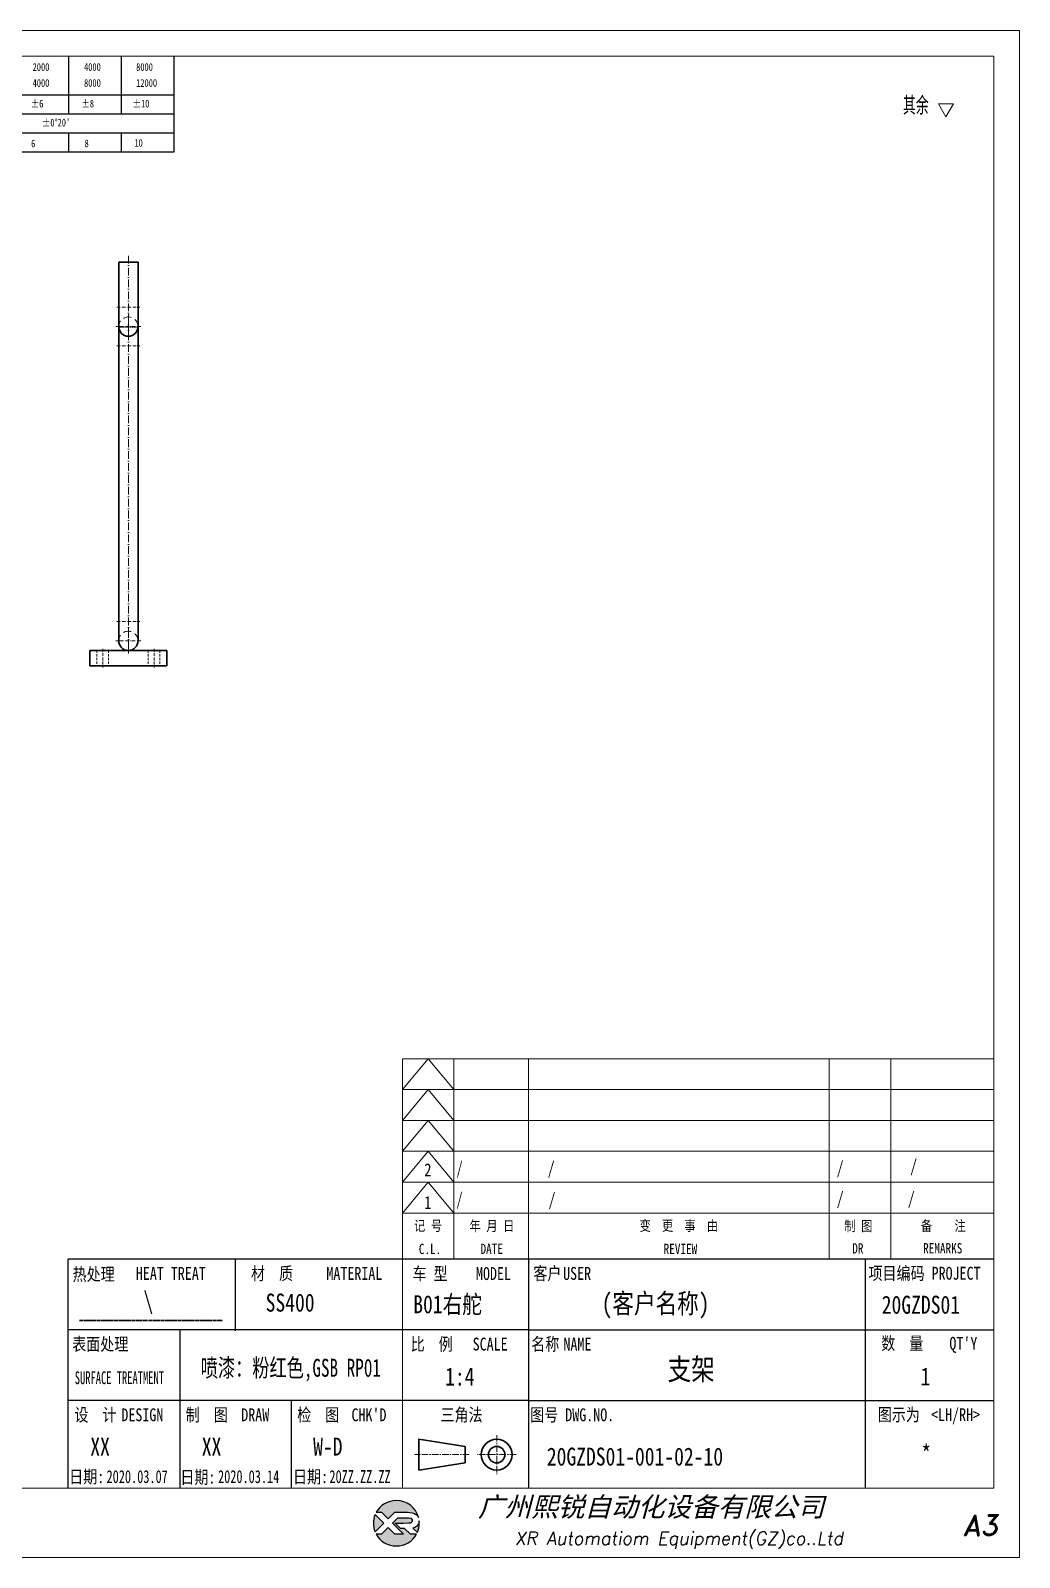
# Model space of a CAD drawing. Header units: millimetres. Extents: x 1333 to 78972, y -42879 to -5704.
# Drawn here: x 75057 to 75827, y -20114 to -18926 of the extents above; entities that cross this region are included whole.
import ezdxf
from ezdxf.enums import TextEntityAlignment as Align

# ---------------------------------------------------------------- set-up
doc = ezdxf.new("R2010")
doc.units = ezdxf.units.MM
doc.header["$LTSCALE"] = 0.5
for name, pattern in [('AM_ISO02W050x2', [3.75, 3, -0.75]), ('AM_ISO08W050x2', [9, 6, -0.75, 1.5, -0.75]), ('CENTER', [2, 1.25, -0.25, 0.25, -0.25]), ('DASHDOT', [18.5, 12, -3, 0.5, -3]), ('DASHED', [19.05, 12.7, -6.35]), ('DOT2', [0.125, 0, -0.125])]:
    doc.linetypes.add(name, pattern=pattern)
for name, color, linetype in [('DIM', 3, 'Continuous'), ('layer 1', 7, 'Continuous'), ('图号', 7, 'Continuous'), ('图名', 7, 'Continuous'), ('图框文字', 7, 'Continuous'), ('数量', 7, 'Continuous'), ('材质', 7, 'Continuous'), ('表面处理', 7, 'Continuous'), ('车型', 7, 'Continuous')]:
    doc.layers.add(name, color=color, linetype=linetype)
for name, color, linetype, lineweight in [('中心线', 2, 'AM_ISO08W050x2', 18), ('图框', 7, 'Continuous', 18), ('标注线', 3, 'Continuous', 18), ('热处理', 7, 'Continuous', 20), ('粗实线', 7, 'Continuous', 35), ('粗点划线', 6, 'AM_ISO08W050x2', 35), ('虚线', 1, 'AM_ISO02W050x2', 18)]:
    doc.layers.add(name, color=color, linetype=linetype, lineweight=lineweight)
doc.layers.add('打印', color=7, linetype='Continuous', lineweight=15, plot=False)
doc.layers.add('打印-禁用', color=7, linetype='Continuous', lineweight=15, plot=False)
doc.styles.add('STYLE1', font='')
doc.styles.add('国标', font='simfang.ttf', dxfattribs={"width": 0.8})
doc.styles.add('机械长仿宋', font='gbenor.shx', dxfattribs={"height": 1, "bigfont": 'gbcbig.shx'})
doc.styles.add('标题字', font='romand.shx', dxfattribs={"oblique": 10, "bigfont": 'bigfont.shx'})
doc.styles.get('STYLE1').set_extended_font_data('SimSun')

# ---------------------------------------------------------------- blocks, each defined once
blk = doc.blocks.new('XR')
at = {"true_color": 0xfc8000}
h = blk.add_hatch(color=30, dxfattribs=at)
h.set_gradient(color1=(252, 128, 0), rotation=240, one_color=1, tint=1, name='INVCURVED')
edge = h.paths.add_edge_path()
edge.add_spline(control_points=[(-434.18, -5928.47), (-433.9, -5928.74), (-433.63, -5929.01), (-433.63, -5929.01), (-433.63, -5929.01), (-433.63, -5929.01), (-433.36, -5928.74), (-433.09, -5928.47)], knot_values=[0.5625, 0.5625, 0.5625, 0.5625, 0.625, 0.625, 0.625, 0.625, 0.6875, 0.6875, 0.6875, 0.6875], degree=3, periodic=0)
edge.add_spline(control_points=[(-433.09, -5928.47), (-432.82, -5928.2), (-432.54, -5927.93), (-432.54, -5927.93), (-432.54, -5927.93), (-432.54, -5927.93), (-432.04, -5927.93), (-431.53, -5927.93)], knot_values=[0.4375, 0.4375, 0.4375, 0.4375, 0.5, 0.5, 0.5, 0.5, 0.5625, 0.5625, 0.5625, 0.5625], degree=3, periodic=0)
edge.add_spline(control_points=[(-431.53, -5927.93), (-431.03, -5927.93), (-430.52, -5927.93), (-430.52, -5927.93), (-430.52, -5927.93), (-430, -5927.93), (-429.43, -5927.96), (-429.01, -5928.33)], knot_values=[0.25, 0.25, 0.25, 0.25, 0.3125, 0.3125, 0.3125, 0.3125, 0.4375, 0.4375, 0.4375, 0.4375], degree=3, periodic=0)
edge.add_spline(control_points=[(-429.01, -5928.33), (-428.88, -5928.44), (-428.78, -5928.59), (-428.71, -5928.75)], knot_values=[0.125, 0.125, 0.125, 0.125, 0.25, 0.25, 0.25, 0.25], degree=3, periodic=0)
edge.add_spline(control_points=[(-428.71, -5928.75), (-429.13, -5927.18), (-430.58, -5926.02), (-432.31, -5926.02)], knot_values=[0, 0, 0, 0, 0.125, 0.125, 0.125, 0.125], degree=3, periodic=0)
edge.add_spline(control_points=[(-432.31, -5926.02), (-433.72, -5926.02), (-434.94, -5926.79), (-435.58, -5927.93)], knot_values=[0.875, 0.875, 0.875, 0.875, 1, 1, 1, 1], degree=3, periodic=0)
edge.add_spline(control_points=[(-435.58, -5927.93), (-435.58, -5927.93), (-434.72, -5927.93), (-434.72, -5927.93), (-434.72, -5927.93), (-434.72, -5927.93), (-434.45, -5928.2), (-434.18, -5928.47)], knot_values=[0.6875, 0.6875, 0.6875, 0.6875, 0.8125, 0.8125, 0.8125, 0.8125, 0.875, 0.875, 0.875, 0.875], degree=3, periodic=0)
edge = h.paths.add_edge_path()
edge.add_spline(control_points=[(-434.79, -5929.26), (-435.04, -5929.02), (-435.34, -5928.72), (-435.54, -5928.53)], knot_values=[0.562504, 0.562504, 0.562504, 0.562504, 0.656252, 0.656252, 0.656252, 0.656252], degree=3, periodic=0)
edge.add_spline(control_points=[(-435.54, -5928.53), (-435.67, -5928.4), (-435.76, -5928.31), (-435.76, -5928.31), (-435.76, -5928.31), (-435.94, -5928.74), (-436.03, -5929.21), (-436.03, -5929.71)], knot_values=[0.25, 0.25, 0.25, 0.25, 0.312504, 0.312504, 0.312504, 0.312504, 0.562504, 0.562504, 0.562504, 0.562504], degree=3, periodic=0)
edge.add_spline(control_points=[(-436.03, -5929.71), (-436.03, -5930.2), (-435.94, -5930.67), (-435.76, -5931.1), (-435.76, -5931.1), (-435.4, -5930.75), (-435.05, -5930.4)], knot_values=[0.874998, 0.874998, 0.874998, 0.874998, 1.124998, 1.124998, 1.124998, 1.25, 1.25, 1.25, 1.25], degree=3, periodic=0)
edge.add_spline(control_points=[(-435.05, -5930.4), (-434.7, -5930.05), (-434.34, -5929.71), (-434.34, -5929.71), (-434.34, -5929.71), (-434.34, -5929.71), (-434.34, -5929.71), (-434.34, -5929.71)], knot_values=[0.749878, 0.749878, 0.749878, 0.749878, 0.874875, 0.874875, 0.874875, 0.874875, 0.874998, 0.874998, 0.874998, 0.874998], degree=3, periodic=0)
edge.add_spline(control_points=[(-434.34, -5929.71), (-434.34, -5929.71), (-434.34, -5929.71), (-434.34, -5929.71)], knot_values=[0.749634, 0.749634, 0.749634, 0.749634, 0.749817, 0.749817, 0.749817, 0.749817], degree=3, periodic=0)
edge.add_spline(control_points=[(-434.35, -5929.7), (-434.35, -5929.7), (-434.35, -5929.7), (-434.35, -5929.7)], knot_values=[0.738281, 0.738281, 0.738281, 0.738281, 0.742188, 0.742188, 0.742188, 0.742188], degree=3, periodic=0)
edge.add_spline(control_points=[(-434.35, -5929.7), (-434.36, -5929.69), (-434.37, -5929.68), (-434.38, -5929.67)], knot_values=[0.726563, 0.726563, 0.726563, 0.726563, 0.738281, 0.738281, 0.738281, 0.738281], degree=3, periodic=0)
edge.add_spline(control_points=[(-434.38, -5929.67), (-434.38, -5929.66), (-434.39, -5929.65), (-434.4, -5929.65)], knot_values=[0.718751, 0.718751, 0.718751, 0.718751, 0.726563, 0.726563, 0.726563, 0.726563], degree=3, periodic=0)
edge.add_spline(control_points=[(-434.4, -5929.65), (-434.42, -5929.63), (-434.45, -5929.6), (-434.47, -5929.58)], knot_values=[0.703126, 0.703126, 0.703126, 0.703126, 0.718751, 0.718751, 0.718751, 0.718751], degree=3, periodic=0)
edge.add_spline(control_points=[(-434.47, -5929.58), (-434.5, -5929.55), (-434.53, -5929.52), (-434.56, -5929.49)], knot_values=[0.687501, 0.687501, 0.687501, 0.687501, 0.703126, 0.703126, 0.703126, 0.703126], degree=3, periodic=0)
edge.add_spline(control_points=[(-434.56, -5929.49), (-434.63, -5929.42), (-434.71, -5929.35), (-434.79, -5929.26)], knot_values=[0.656252, 0.656252, 0.656252, 0.656252, 0.687501, 0.687501, 0.687501, 0.687501], degree=3, periodic=0)
at = {"true_color": 0x0348ff}
h = blk.add_hatch(color=160, dxfattribs=at)
h.set_gradient(color1=(3, 72, 255), color2=(0, 41, 153), one_color=1, tint=0.3, name='HEMISPHERICAL')
edge = h.paths.add_edge_path()
edge.add_spline(control_points=[(-432.54, -5929.67), (-432.26, -5929.95), (-431.94, -5930.23), (-431.66, -5930.51), (-431.66, -5930.51), (-431.66, -5930.51), (-431.66, -5930.51), (-431.66, -5930.51)], knot_values=[0.736842, 0.736842, 0.736842, 0.736842, 0.789474, 0.789474, 0.789474, 0.789474, 0.802633, 0.802633, 0.802633, 0.802633], degree=3, periodic=0)
edge.add_spline(control_points=[(-431.66, -5930.51), (-431.65, -5930.51), (-431.65, -5930.52), (-431.65, -5930.52)], knot_values=[0.802633, 0.802633, 0.802633, 0.802633, 0.815791, 0.815791, 0.815791, 0.815791], degree=3, periodic=0)
edge.add_spline(control_points=[(-431.65, -5930.52), (-431.64, -5930.53), (-431.64, -5930.53), (-431.64, -5930.53)], knot_values=[0.815791, 0.815791, 0.815791, 0.815791, 0.82237, 0.82237, 0.82237, 0.82237], degree=3, periodic=0)
edge.add_spline(control_points=[(-431.64, -5930.53), (-431.64, -5930.53), (-431.64, -5930.53), (-431.63, -5930.54)], knot_values=[0.82237, 0.82237, 0.82237, 0.82237, 0.828949, 0.828949, 0.828949, 0.828949], degree=3, periodic=0)
edge.add_spline(control_points=[(-431.63, -5930.54), (-431.63, -5930.54), (-431.63, -5930.54), (-431.63, -5930.54), (-431.63, -5930.54), (-431.63, -5930.54), (-431.59, -5930.54), (-431.52, -5930.54)], knot_values=[0.841901, 0.841901, 0.841901, 0.841901, 0.842105, 0.842105, 0.842105, 0.842105, 0.855264, 0.855264, 0.855264, 0.855264], degree=3, periodic=0)
edge.add_spline(control_points=[(-431.52, -5930.54), (-431.46, -5930.54), (-431.38, -5930.54), (-431.3, -5930.54)], knot_values=[0.855264, 0.855264, 0.855264, 0.855264, 0.868422, 0.868422, 0.868422, 0.868422], degree=3, periodic=0)
edge.add_spline(control_points=[(-431.3, -5930.54), (-431.26, -5930.54), (-431.22, -5930.54), (-431.18, -5930.54)], knot_values=[0.868422, 0.868422, 0.868422, 0.868422, 0.875, 0.875, 0.875, 0.875], degree=3, periodic=0)
edge.add_spline(control_points=[(-431.18, -5930.54), (-431.14, -5930.54), (-431.1, -5930.54), (-431.07, -5930.54)], knot_values=[0.875, 0.875, 0.875, 0.875, 0.881579, 0.881579, 0.881579, 0.881579], degree=3, periodic=0)
edge.add_spline(control_points=[(-431.07, -5930.54), (-431.05, -5930.54), (-431.04, -5930.54), (-431.03, -5930.54)], knot_values=[0.881579, 0.881579, 0.881579, 0.881579, 0.884869, 0.884869, 0.884869, 0.884869], degree=3, periodic=0)
edge.add_spline(control_points=[(-431.03, -5930.54), (-431.02, -5930.54), (-431, -5930.54), (-431, -5930.54)], knot_values=[0.884869, 0.884869, 0.884869, 0.884869, 0.888158, 0.888158, 0.888158, 0.888158], degree=3, periodic=0)
edge.add_spline(control_points=[(-431, -5930.54), (-430.99, -5930.54), (-430.99, -5930.54), (-430.98, -5930.54)], knot_values=[0.888158, 0.888158, 0.888158, 0.888158, 0.889803, 0.889803, 0.889803, 0.889803], degree=3, periodic=0)
edge.add_spline(control_points=[(-430.98, -5930.54), (-430.98, -5930.54), (-430.98, -5930.54), (-430.97, -5930.54)], knot_values=[0.889803, 0.889803, 0.889803, 0.889803, 0.891447, 0.891447, 0.891447, 0.891447], degree=3, periodic=0)
edge.add_spline(control_points=[(-430.97, -5930.54), (-430.97, -5930.54), (-430.97, -5930.54), (-430.97, -5930.54)], knot_values=[0.891447, 0.891447, 0.891447, 0.891447, 0.89227, 0.89227, 0.89227, 0.89227], degree=3, periodic=0)
edge.add_spline(control_points=[(-430.97, -5930.54), (-430.97, -5930.54), (-430.97, -5930.54), (-430.97, -5930.54)], knot_values=[0.89227, 0.89227, 0.89227, 0.89227, 0.893092, 0.893092, 0.893092, 0.893092], degree=3, periodic=0)
edge.add_spline(control_points=[(-430.97, -5930.54), (-430.97, -5930.54), (-430.97, -5930.54), (-430.97, -5930.54)], knot_values=[0.893092, 0.893092, 0.893092, 0.893092, 0.893503, 0.893503, 0.893503, 0.893503], degree=3, periodic=0)
edge.add_spline(control_points=[(-430.97, -5930.54), (-430.97, -5930.54), (-430.97, -5930.54), (-430.97, -5930.54)], knot_values=[0.893503, 0.893503, 0.893503, 0.893503, 0.893914, 0.893914, 0.893914, 0.893914], degree=3, periodic=0)
edge.add_spline(control_points=[(-430.97, -5930.54), (-430.97, -5930.54), (-430.97, -5930.54), (-430.97, -5930.54)], knot_values=[0.893914, 0.893914, 0.893914, 0.893914, 0.89412, 0.89412, 0.89412, 0.89412], degree=3, periodic=0)
edge.add_spline(control_points=[(-430.97, -5930.54), (-430.97, -5930.54), (-430.97, -5930.54), (-430.97, -5930.54)], knot_values=[0.89412, 0.89412, 0.89412, 0.89412, 0.894326, 0.894326, 0.894326, 0.894326], degree=3, periodic=0)
edge.add_spline(control_points=[(-430.97, -5930.54), (-430.97, -5930.54), (-430.97, -5930.54), (-430.97, -5930.54)], knot_values=[0.894428, 0.894428, 0.894428, 0.894428, 0.894531, 0.894531, 0.894531, 0.894531], degree=3, periodic=0)
edge.add_spline(control_points=[(-430.97, -5930.54), (-430.97, -5930.54), (-430.97, -5930.54), (-430.97, -5930.54)], knot_values=[0.894531, 0.894531, 0.894531, 0.894531, 0.894583, 0.894583, 0.894583, 0.894583], degree=3, periodic=0)
edge.add_spline(control_points=[(-430.97, -5930.54), (-430.97, -5930.54), (-430.97, -5930.54), (-430.97, -5930.54), (-430.97, -5930.54), (-430.97, -5930.54), (-430.73, -5930.78), (-430.49, -5931.01)], knot_values=[0.894685, 0.894685, 0.894685, 0.894685, 0.894737, 0.894737, 0.894737, 0.894737, 0.921052, 0.921052, 0.921052, 0.921052], degree=3, periodic=0)
edge.add_spline(control_points=[(-430.49, -5931.01), (-430.26, -5931.24), (-430.02, -5931.48), (-430.02, -5931.48)], knot_values=[0.921052, 0.921052, 0.921052, 0.921052, 0.947368, 0.947368, 0.947368, 0.947368], degree=3, periodic=0)
edge.add_spline(control_points=[(-430.02, -5931.48), (-430.02, -5931.48), (-430.02, -5931.48), (-430.02, -5931.48)], knot_values=[0.947522, 0.947522, 0.947522, 0.947522, 0.947573, 0.947573, 0.947573, 0.947573], degree=3, periodic=0)
edge.add_spline(control_points=[(-430.02, -5931.48), (-430.02, -5931.48), (-430.02, -5931.48), (-430.02, -5931.48)], knot_values=[0.947573, 0.947573, 0.947573, 0.947573, 0.947676, 0.947676, 0.947676, 0.947676], degree=3, periodic=0)
edge.add_spline(control_points=[(-430.02, -5931.48), (-430.02, -5931.48), (-430.02, -5931.48), (-430.02, -5931.48)], knot_values=[0.947676, 0.947676, 0.947676, 0.947676, 0.947779, 0.947779, 0.947779, 0.947779], degree=3, periodic=0)
edge.add_spline(control_points=[(-430.02, -5931.48), (-430.02, -5931.48), (-430.02, -5931.48), (-430.02, -5931.48)], knot_values=[0.947779, 0.947779, 0.947779, 0.947779, 0.947984, 0.947984, 0.947984, 0.947984], degree=3, periodic=0)
edge.add_spline(control_points=[(-430.02, -5931.48), (-430.02, -5931.48), (-430.02, -5931.48), (-430.02, -5931.48)], knot_values=[0.947984, 0.947984, 0.947984, 0.947984, 0.94819, 0.94819, 0.94819, 0.94819], degree=3, periodic=0)
edge.add_spline(control_points=[(-430.02, -5931.48), (-430.02, -5931.48), (-430.02, -5931.48), (-430.02, -5931.48)], knot_values=[0.94819, 0.94819, 0.94819, 0.94819, 0.948601, 0.948601, 0.948601, 0.948601], degree=3, periodic=0)
edge.add_spline(control_points=[(-430.02, -5931.48), (-430.02, -5931.48), (-430.02, -5931.48), (-430.02, -5931.48)], knot_values=[0.948601, 0.948601, 0.948601, 0.948601, 0.949012, 0.949012, 0.949012, 0.949012], degree=3, periodic=0)
edge.add_spline(control_points=[(-430.02, -5931.48), (-430.02, -5931.48), (-430.01, -5931.48), (-430.01, -5931.48)], knot_values=[0.949012, 0.949012, 0.949012, 0.949012, 0.949834, 0.949834, 0.949834, 0.949834], degree=3, periodic=0)
edge.add_spline(control_points=[(-430.01, -5931.48), (-430.01, -5931.48), (-430.01, -5931.48), (-430.01, -5931.48)], knot_values=[0.949834, 0.949834, 0.949834, 0.949834, 0.950657, 0.950657, 0.950657, 0.950657], degree=3, periodic=0)
edge.add_spline(control_points=[(-430.01, -5931.48), (-430.01, -5931.48), (-430, -5931.48), (-430, -5931.48)], knot_values=[0.950657, 0.950657, 0.950657, 0.950657, 0.952301, 0.952301, 0.952301, 0.952301], degree=3, periodic=0)
edge.add_spline(control_points=[(-430, -5931.48), (-429.99, -5931.48), (-429.98, -5931.48), (-429.98, -5931.48)], knot_values=[0.952301, 0.952301, 0.952301, 0.952301, 0.953946, 0.953946, 0.953946, 0.953946], degree=3, periodic=0)
edge.add_spline(control_points=[(-429.98, -5931.48), (-429.96, -5931.48), (-429.95, -5931.48), (-429.93, -5931.48)], knot_values=[0.953946, 0.953946, 0.953946, 0.953946, 0.957236, 0.957236, 0.957236, 0.957236], degree=3, periodic=0)
edge.add_spline(control_points=[(-429.93, -5931.48), (-429.91, -5931.48), (-429.89, -5931.48), (-429.87, -5931.48)], knot_values=[0.957236, 0.957236, 0.957236, 0.957236, 0.960525, 0.960525, 0.960525, 0.960525], degree=3, periodic=0)
edge.add_spline(control_points=[(-429.87, -5931.48), (-429.82, -5931.48), (-429.77, -5931.48), (-429.71, -5931.48)], knot_values=[0.960525, 0.960525, 0.960525, 0.960525, 0.967104, 0.967104, 0.967104, 0.967104], degree=3, periodic=0)
edge.add_spline(control_points=[(-429.71, -5931.48), (-429.65, -5931.48), (-429.59, -5931.48), (-429.53, -5931.48)], knot_values=[0.967104, 0.967104, 0.967104, 0.967104, 0.973683, 0.973683, 0.973683, 0.973683], degree=3, periodic=0)
edge.add_spline(control_points=[(-429.53, -5931.48), (-429.41, -5931.48), (-429.29, -5931.48), (-429.19, -5931.48)], knot_values=[0.973683, 0.973683, 0.973683, 0.973683, 0.98684, 0.98684, 0.98684, 0.98684], degree=3, periodic=0)
edge.add_spline(control_points=[(-429.19, -5931.48), (-429.1, -5931.48), (-429.04, -5931.48), (-429.04, -5931.48), (-429.67, -5932.62), (-430.9, -5933.39), (-432.31, -5933.39)], knot_values=[0.98684, 0.98684, 0.98684, 0.98684, 1, 1, 1, 1.052632, 1.052632, 1.052632, 1.052632], degree=3, periodic=0)
edge.add_spline(control_points=[(-432.31, -5933.39), (-433.72, -5933.39), (-434.94, -5932.62), (-435.58, -5931.48), (-435.58, -5931.48), (-435.58, -5931.48), (-435.36, -5931.48), (-435.15, -5931.48)], knot_values=[0.052632, 0.052632, 0.052632, 0.052632, 0.105263, 0.105263, 0.105263, 0.105263, 0.131579, 0.131579, 0.131579, 0.131579], degree=3, periodic=0)
edge.add_spline(control_points=[(-435.15, -5931.48), (-434.93, -5931.48), (-434.72, -5931.48), (-434.72, -5931.48), (-434.72, -5931.48), (-434.72, -5931.48), (-434.45, -5931.21), (-434.18, -5930.94)], knot_values=[0.131579, 0.131579, 0.131579, 0.131579, 0.157895, 0.157895, 0.157895, 0.157895, 0.184211, 0.184211, 0.184211, 0.184211], degree=3, periodic=0)
edge.add_spline(control_points=[(-434.18, -5930.94), (-433.9, -5930.67), (-433.63, -5930.4), (-433.63, -5930.4), (-433.63, -5930.4), (-433.63, -5930.4), (-433.36, -5930.67), (-433.09, -5930.94)], knot_values=[0.184211, 0.184211, 0.184211, 0.184211, 0.210526, 0.210526, 0.210526, 0.210526, 0.236842, 0.236842, 0.236842, 0.236842], degree=3, periodic=0)
edge.add_spline(control_points=[(-433.09, -5930.94), (-432.82, -5931.21), (-432.54, -5931.48), (-432.54, -5931.48), (-432.54, -5931.48), (-432.54, -5931.48), (-432.19, -5931.48), (-431.83, -5931.48)], knot_values=[0.236842, 0.236842, 0.236842, 0.236842, 0.263158, 0.263158, 0.263158, 0.263158, 0.289474, 0.289474, 0.289474, 0.289474], degree=3, periodic=0)
edge.add_spline(control_points=[(-431.83, -5931.48), (-431.48, -5931.48), (-431.12, -5931.48), (-431.12, -5931.48), (-431.12, -5931.48), (-431.12, -5931.48), (-431.57, -5931.03), (-432.02, -5930.59)], knot_values=[0.289474, 0.289474, 0.289474, 0.289474, 0.315789, 0.315789, 0.315789, 0.315789, 0.342105, 0.342105, 0.342105, 0.342105], degree=3, periodic=0)
edge.add_spline(control_points=[(-432.02, -5930.59), (-432.47, -5930.15), (-432.92, -5929.71), (-432.92, -5929.71), (-432.92, -5929.71), (-432.92, -5929.71), (-432.71, -5929.5), (-432.5, -5929.29)], knot_values=[0.342105, 0.342105, 0.342105, 0.342105, 0.368421, 0.368421, 0.368421, 0.368421, 0.394737, 0.394737, 0.394737, 0.394737], degree=3, periodic=0)
edge.add_spline(control_points=[(-432.5, -5929.29), (-432.3, -5929.09), (-432.09, -5928.88), (-432.09, -5928.88)], knot_values=[0.394737, 0.394737, 0.394737, 0.394737, 0.421053, 0.421053, 0.421053, 0.421053], degree=3, periodic=0)
edge.add_spline(control_points=[(-432.09, -5928.88), (-432.09, -5928.88), (-432.06, -5928.86), (-432.06, -5928.86)], knot_values=[0.421053, 0.421053, 0.421053, 0.421053, 0.473684, 0.473684, 0.473684, 0.473684], degree=3, periodic=0)
edge.add_spline(control_points=[(-432.06, -5928.86), (-432.06, -5928.86), (-432.06, -5928.86), (-432.06, -5928.86), (-432.06, -5928.86), (-432.06, -5928.86), (-430.4, -5928.86), (-430.26, -5928.86)], knot_values=[0.473684, 0.473684, 0.473684, 0.473684, 0.473684, 0.473684, 0.473684, 0.473684, 0.526316, 0.526316, 0.526316, 0.526316], degree=3, periodic=0)
edge.add_spline(control_points=[(-430.26, -5928.86), (-429.54, -5928.86), (-429.62, -5929.4), (-429.83, -5929.55)], knot_values=[0.526316, 0.526316, 0.526316, 0.526316, 0.578947, 0.578947, 0.578947, 0.578947], degree=3, periodic=0)
edge.add_spline(control_points=[(-429.83, -5929.55), (-429.94, -5929.62), (-430.08, -5929.65), (-430.26, -5929.65), (-430.26, -5929.65), (-430.26, -5929.65), (-430.48, -5929.65), (-430.71, -5929.66)], knot_values=[0.578947, 0.578947, 0.578947, 0.578947, 0.631579, 0.631579, 0.631579, 0.631579, 0.657895, 0.657895, 0.657895, 0.657895], degree=3, periodic=0)
edge.add_spline(control_points=[(-430.71, -5929.66), (-430.93, -5929.66), (-431.15, -5929.67), (-431.15, -5929.67), (-431.15, -5929.67), (-431.15, -5929.67), (-432.54, -5929.67), (-432.54, -5929.67)], knot_values=[0.657895, 0.657895, 0.657895, 0.657895, 0.684211, 0.684211, 0.684211, 0.684211, 0.736842, 0.736842, 0.736842, 0.736842], degree=3, periodic=0)
edge = h.paths.add_edge_path()
edge.add_spline(control_points=[(-428.6, -5929.32), (-428.61, -5929.67), (-428.76, -5930), (-429.06, -5930.22)], knot_values=[0.8, 0.8, 0.8, 0.8, 1, 1, 1, 1], degree=3, periodic=0)
edge.add_spline(control_points=[(-429.06, -5930.22), (-429.22, -5930.34), (-429.41, -5930.43), (-429.61, -5930.48)], knot_values=[0.6, 0.6, 0.6, 0.6, 0.8, 0.8, 0.8, 0.8], degree=3, periodic=0)
edge.add_spline(control_points=[(-429.61, -5930.48), (-429.61, -5930.48), (-428.9, -5931.19), (-428.9, -5931.19), (-428.9, -5931.19), (-428.69, -5930.73), (-428.58, -5930.23), (-428.58, -5929.71)], knot_values=[0.2, 0.2, 0.2, 0.2, 0.4, 0.4, 0.4, 0.4, 0.6, 0.6, 0.6, 0.6], degree=3, periodic=0)
edge.add_spline(control_points=[(-428.58, -5929.71), (-428.58, -5929.58), (-428.59, -5929.45), (-428.6, -5929.32)], knot_values=[0, 0, 0, 0, 0.2, 0.2, 0.2, 0.2], degree=3, periodic=0)
at = {"layer": 'layer 1', "color": 30}
for points, knots in [([(-432.31, -5926.02), (-430.58, -5926.02), (-429.13, -5927.18), (-428.71, -5928.75), (-428.71, -5928.75), (-428.78, -5928.59), (-428.88, -5928.44), (-429.01, -5928.33), (-429.01, -5928.33), (-429.43, -5927.96), (-430, -5927.93), (-430.52, -5927.93), (-430.52, -5927.93), (-430.52, -5927.93), (-432.54, -5927.93), (-432.54, -5927.93), (-432.54, -5927.93), (-432.54, -5927.93), (-433.63, -5929.01), (-433.63, -5929.01), (-433.63, -5929.01), (-433.63, -5929.01), (-434.72, -5927.93), (-434.72, -5927.93), (-434.72, -5927.93), (-434.72, -5927.93), (-435.58, -5927.93), (-435.58, -5927.93), (-435.58, -5927.93), (-434.94, -5926.79), (-433.72, -5926.02), (-432.31, -5926.02)], [0, 0, 0, 0, 0.125, 0.125, 0.125, 0.125, 0.25, 0.25, 0.25, 0.25, 0.375, 0.375, 0.375, 0.375, 0.5, 0.5, 0.5, 0.5, 0.625, 0.625, 0.625, 0.625, 0.75, 0.75, 0.75, 0.75, 0.875, 0.875, 0.875, 0.875, 1, 1, 1, 1]), ([(-435.76, -5931.1), (-435.94, -5930.67), (-436.03, -5930.2), (-436.03, -5929.71), (-436.03, -5929.71), (-436.03, -5929.21), (-435.94, -5928.74), (-435.76, -5928.31), (-435.76, -5928.31), (-435.76, -5928.31), (-434.34, -5929.71), (-434.34, -5929.71), (-434.34, -5929.71), (-434.34, -5929.71), (-435.76, -5931.1), (-435.76, -5931.1)], [0, 0, 0, 0, 0.25, 0.25, 0.25, 0.25, 0.5, 0.5, 0.5, 0.5, 0.75, 0.75, 0.75, 0.75, 1, 1, 1, 1])]:
    blk.add_open_spline(points, degree=3, knots=knots, dxfattribs=at)
at = {"layer": 'layer 1', "color": 154}
for points, knots in [([(-429.04, -5931.48), (-429.67, -5932.62), (-430.9, -5933.39), (-432.31, -5933.39), (-432.31, -5933.39), (-433.72, -5933.39), (-434.94, -5932.62), (-435.58, -5931.48), (-435.58, -5931.48), (-435.58, -5931.48), (-434.72, -5931.48), (-434.72, -5931.48), (-434.72, -5931.48), (-434.72, -5931.48), (-433.63, -5930.4), (-433.63, -5930.4), (-433.63, -5930.4), (-433.63, -5930.4), (-432.54, -5931.48), (-432.54, -5931.48), (-432.54, -5931.48), (-432.54, -5931.48), (-431.12, -5931.48), (-431.12, -5931.48), (-431.12, -5931.48), (-431.12, -5931.48), (-432.92, -5929.71), (-432.92, -5929.71), (-432.92, -5929.71), (-432.92, -5929.71), (-432.09, -5928.88), (-432.09, -5928.88), (-432.09, -5928.88), (-432.09, -5928.88), (-432.06, -5928.86), (-432.06, -5928.86), (-432.06, -5928.86), (-432.06, -5928.86), (-430.4, -5928.86), (-430.26, -5928.86), (-430.26, -5928.86), (-429.54, -5928.86), (-429.62, -5929.4), (-429.83, -5929.55), (-429.83, -5929.55), (-429.94, -5929.62), (-430.08, -5929.65), (-430.26, -5929.65), (-430.26, -5929.65), (-430.26, -5929.65), (-431.15, -5929.67), (-431.15, -5929.67), (-431.15, -5929.67), (-431.15, -5929.67), (-432.54, -5929.67), (-432.54, -5929.67), (-432.54, -5929.67), (-432.26, -5929.95), (-431.94, -5930.23), (-431.66, -5930.51), (-431.66, -5930.51), (-431.66, -5930.51), (-431.63, -5930.54), (-431.63, -5930.54), (-431.63, -5930.54), (-431.63, -5930.54), (-430.97, -5930.54), (-430.97, -5930.54), (-430.97, -5930.54), (-430.97, -5930.54), (-430.02, -5931.48), (-430.02, -5931.48), (-430.02, -5931.48), (-430.02, -5931.48), (-429.04, -5931.48), (-429.04, -5931.48)], [0, 0, 0, 0, 0.052632, 0.052632, 0.052632, 0.052632, 0.105263, 0.105263, 0.105263, 0.105263, 0.157895, 0.157895, 0.157895, 0.157895, 0.210526, 0.210526, 0.210526, 0.210526, 0.263158, 0.263158, 0.263158, 0.263158, 0.315789, 0.315789, 0.315789, 0.315789, 0.368421, 0.368421, 0.368421, 0.368421, 0.421053, 0.421053, 0.421053, 0.421053, 0.473684, 0.473684, 0.473684, 0.473684, 0.526316, 0.526316, 0.526316, 0.526316, 0.578947, 0.578947, 0.578947, 0.578947, 0.631579, 0.631579, 0.631579, 0.631579, 0.684211, 0.684211, 0.684211, 0.684211, 0.736842, 0.736842, 0.736842, 0.736842, 0.789474, 0.789474, 0.789474, 0.789474, 0.842105, 0.842105, 0.842105, 0.842105, 0.894737, 0.894737, 0.894737, 0.894737, 0.947368, 0.947368, 0.947368, 0.947368, 1, 1, 1, 1]), ([(-428.6, -5929.32), (-428.59, -5929.45), (-428.58, -5929.58), (-428.58, -5929.71), (-428.58, -5929.71), (-428.58, -5930.23), (-428.69, -5930.73), (-428.9, -5931.19), (-428.9, -5931.19), (-428.9, -5931.19), (-429.61, -5930.48), (-429.61, -5930.48), (-429.61, -5930.48), (-429.41, -5930.43), (-429.22, -5930.34), (-429.06, -5930.22), (-429.06, -5930.22), (-428.76, -5930), (-428.61, -5929.67), (-428.6, -5929.32)], [0, 0, 0, 0, 0.2, 0.2, 0.2, 0.2, 0.4, 0.4, 0.4, 0.4, 0.6, 0.6, 0.6, 0.6, 0.8, 0.8, 0.8, 0.8, 1, 1, 1, 1])]:
    blk.add_open_spline(points, degree=3, knots=knots, dxfattribs=at)
blk = doc.blocks.new('GZDEH零件A3图框V01版')
at = {"layer": '中心线', "color": 1, "linetype": 'CENTER', "lineweight": 5, "ltscale": 2}
for p, q in [((3175.82, -1822.66), (3175.82, -1830.26)), ((3170.49, -1826.46), (3159.89, -1826.46)), ((3179.62, -1826.46), (3172.02, -1826.46))]:
    blk.add_line(p, q, dxfattribs=at)
at = {"layer": '图框', "linetype": 'Continuous'}
for p, q in [((3272.49, -1554.46), (2882.49, -1554.46)), ((3272.49, -1832.96), (3272.49, -1554.46)), ((3157.49, -1749.46), (3272.49, -1749.46)), ((3157.49, -1832.96), (3157.49, -1749.46)), ((2882.49, -1832.96), (3272.49, -1832.96))]:
    blk.add_line(p, q, dxfattribs=at)
at = {"layer": '图框', "color": 9}
for p, q in [((3157.49, -1755.46), (3162.49, -1749.46)), ((3162.49, -1749.46), (3167.49, -1755.46)), ((3167.49, -1788.46), (3167.49, -1749.46)), ((3240.49, -1788.46), (3240.49, -1749.46)), ((3252.49, -1749.46), (3252.49, -1788.46)), ((3157.49, -1755.46), (3272.49, -1755.46)), ((3157.49, -1761.46), (3162.49, -1755.46)), ((3162.49, -1755.46), (3167.49, -1761.46)), ((3157.49, -1761.46), (3272.49, -1761.46)), ((3157.49, -1767.46), (3162.49, -1761.46)), ((3162.49, -1761.46), (3167.49, -1767.46)), ((3157.49, -1767.46), (3272.49, -1767.46)), ((3157.49, -1773.46), (3162.49, -1767.46)), ((3162.49, -1767.46), (3167.49, -1773.46)), ((3157.49, -1773.46), (3272.49, -1773.46)), ((3157.49, -1779.46), (3162.49, -1773.46)), ((3162.49, -1773.46), (3167.49, -1779.46)), ((3157.49, -1779.46), (3272.49, -1779.46))]:
    blk.add_line(p, q, dxfattribs=at)
at = {"layer": '图框', "color": 9, "linetype": 'Continuous'}
blk.add_line((3181.99, -1749.46), (3181.99, -1832.96), dxfattribs=at)
at = {"layer": '图框', "color": 2, "linetype": 'ByBlock', "lineweight": 35}
for p, q in [((3169.69, -1824.86), (3160.69, -1823.46)), ((3160.69, -1829.46), (3160.69, -1823.46)), ((3169.69, -1824.86), (3169.69, -1828.06)), ((3169.69, -1828.06), (3160.69, -1829.46))]:
    blk.add_line(p, q, dxfattribs=at)
for radius in [3, 1.6]:
    blk.add_circle((3175.82, -1826.46), radius, dxfattribs=at)
at = {"layer": '图框文字', "color": 9}
for p, q in [((3092.64, -1561.98), (3092.64, -1554.46)), ((3102.86, -1561.98), (3102.86, -1554.46)), ((3113.09, -1573.08), (3113.09, -1554.46)), ((2996.09, -1561.98), (3113.09, -1561.98)), ((3092.64, -1565.68), (3092.64, -1561.98)), ((3102.86, -1565.68), (3102.86, -1561.98)), ((2996.09, -1565.68), (3113.09, -1565.68)), ((2996.09, -1569.38), (3113.09, -1569.38)), ((3092.64, -1573.08), (3092.64, -1569.38)), ((3102.86, -1573.08), (3102.86, -1569.38)), ((2990.09, -1573.08), (3113.09, -1573.08)), ((3272.49, -1788.46), (3092.49, -1788.46)), ((3124.99, -1788.46), (3124.99, -1802.35)), ((3181.99, -1788.46), (3181.99, -1832.96)), ((3247.49, -1788.46), (3247.49, -1832.96)), ((3181.99, -1802.21), (3092.49, -1802.21)), ((3114.17, -1802.21), (3114.17, -1815.96)), ((3181.99, -1802.21), (3272.49, -1802.21)), ((3181.99, -1815.96), (3092.49, -1815.96)), ((3114.17, -1815.96), (3114.17, -1832.96)), ((3114.17, -1815.96), (3114.17, -1832.96)), ((3135.83, -1815.96), (3135.83, -1832.96)), ((3135.83, -1815.96), (3135.83, -1832.96)), ((3181.99, -1815.96), (3272.49, -1815.96))]:
    blk.add_line(p, q, dxfattribs=at)
at = {"layer": '图框文字', "color": 7}
blk.add_line((3272.49, -1788.46), (3092.49, -1788.46), dxfattribs=at)
at = {"layer": '图框文字', "color": 9, "linetype": 'Continuous'}
blk.add_line((3092.49, -1832.96), (3092.49, -1788.46), dxfattribs=at)
at = {"layer": '打印-禁用', "linetype": 'Continuous'}
for p, q in [((3277.49, -1549.46), (2857.49, -1549.46)), ((3277.49, -1846.46), (3277.49, -1549.46)), ((2857.49, -1846.46), (3277.49, -1846.46))]:
    blk.add_line(p, q, dxfattribs=at)
at = {"layer": 'DIM', "xscale": 1.199999999999818, "yscale": 1.199999999999818, "zscale": 1.199999999999818}
blk.add_blockref('XR', (3675.07, 5275.84), dxfattribs=at)
at = {"layer": '图框', "color": 9, "style": '国标', "width": 0.8}
for s, p in [('记 号', (3162.47, -1782.94)), ('年 月 日', (3174.9, -1782.98)), ('变  更  事  由', (3211.24, -1782.93)), ('C.L.', (3162.86, -1787.45)), ('DATE', (3174.85, -1787.42)), ('REVIEW', (3211.55, -1787.45))]:
    blk.add_text(s, height=2, dxfattribs=at).set_placement(p, align=Align.CENTER)
for s, p in [('制 图', (3246.15, -1781.95)), ('备    注', (3262.68, -1781.92)), ('DR', (3246.06, -1786.34)), ('REMARKS', (3262.57, -1786.32))]:
    blk.add_text(s, height=2, dxfattribs=at).set_placement(p, align=Align.MIDDLE)
at = {"layer": '图框文字', "color": 9, "style": '国标'}
for s, height, width, p in [('2000', 1.5, 0.8, (3085.57, -1557.31)), ('4000', 1.5, 0.8, (3095.57, -1557.31)), ('8000', 1.5, 0.8, (3105.7, -1557.31)), ('4000', 1.5, 0.8, (3085.57, -1560.41)), ('8000', 1.5, 0.8, (3095.57, -1560.41)), ('12000', 1.5, 0.8, (3105.7, -1560.41)), ('±6', 1.5, 0.8, (3085.22, -1564.42)), ('±8', 1.5, 0.8, (3095.06, -1564.42)), ('±10', 1.5, 0.8, (3105.02, -1564.42)), ("±0%%D20'", 1.5, 0.8, (3087.38, -1568.12)), ('6', 1.5, 0.8, (3085.28, -1572.19)), ('8', 1.5, 0.8, (3095.68, -1572.15)), ('10', 1.5, 0.8, (3105.36, -1572.06)), ('热处理', 2.5, 0.8, (3093.35, -1792.61)), ('材  质', 2.5, 0.8, (3128.04, -1792.46)), ('项目编码 PROJECT', 2.5, 0.8, (3248.13, -1792.43)), ('表面处理', 2.5, 0.8, (3093.27, -1806.21)), ('比  例\u3000', 2.5, 0.8, (3159.1, -1806.21)), ('SCALE', 2.5, 0.8, (3171.15, -1806.21)), ('名称\u3000', 2.5, 0.8, (3182.54, -1806.21)), ('NAME', 2.5, 0.8, (3188.8, -1806.21)), ('数  量', 2.5, 0.8, (3250.61, -1806.05)), ("QT'Y ", 2.5, 0.8, (3263.86, -1806.05)), ('SURFACE TREATMENT', 2.5, 0.6, (3093.77, -1812.75)), (' DESIGN', 2.5, 0.8, (3101.47, -1819.96)), (' DRAW', 2.5, 0.8, (3124.78, -1819.96)), ("CHK'D", 2.5, 0.8, (3147.58, -1819.96)), ('三角法', 2.5, 0.8, (3164.9, -1819.96)), ('图号', 2.5, 0.8, (3182.36, -1819.96)), ('DWG.NO.', 2.5, 0.8, (3189.16, -1819.96)), ('图示为', 2.5, 0.8, (3249.94, -1819.93)), ('<LH/RH>', 2.5, 0.8, (3260.31, -1819.93))]:
    blk.add_text(s, height=height, dxfattribs=dict(at, width=width)).set_placement(p)
at = {"layer": '图框文字', "color": 9, "style": '国标', "width": 0.8}
for s, p in [('HEAT TREAT', (3112.45, -1792.46)), ('MATERIAL', (3148.14, -1792.46)), ('客户', (3185.68, -1792.46)), ('USER', (3191.46, -1792.46)), ('设  计', (3097.79, -1819.96)), ('制  图', (3119.43, -1819.96)), ('检  图', (3141.11, -1819.96)), ('日期:', (3096.09, -1832)), ('日期:', (3117.71, -1832.1)), ('日期:', (3139.62, -1832))]:
    blk.add_text(s, height=2.5, dxfattribs=at).set_placement(p, align=Align.CENTER)
for s, p in [('车 型', (3162.87, -1791.2)), ('MODEL', (3175.2, -1791.24))]:
    blk.add_text(s, height=2.5, dxfattribs=at).set_placement(p, align=Align.MIDDLE)
at = {"layer": '图框文字', "color": 7, "lineweight": -3, "style": 'STYLE1', "oblique": 15}
blk.add_text('广州熙锐自动化设备有限公司 ', height=3.8, dxfattribs=at).set_placement((3172.16, -1838.51))
at = {"layer": '图框文字', "color": 7, "style": '标题字', "oblique": 10}
for s, height, p in [('A3', 4, (3269.91, -1840.2)), ('XR Automatiom Equipment(GZ)co..Ltd', 2.5, (3211.26, -1842.9))]:
    blk.add_text(s, height=height, dxfattribs=at).set_placement(p, align=Align.MIDDLE)
blk = doc.blocks.new('DEH A3')
at = {"layer": '图框'}
blk.add_blockref('GZDEH零件A3图框V01版', (-2857.49, 1846.46), dxfattribs=at)
blk = doc.blocks.new('FINISHER_1')
at = {"layer": '标注线'}
for p, q in [((0, 0), (-1.44, 2.5)), ((-1.44, 2.5), (1.44, 2.5)), ((1.44, 2.5), (0, 0))]:
    blk.add_line(p, q, dxfattribs=at)
blk = doc.blocks.new('其余任何12.5')
at = {"layer": '标注线', "color": 2, "linetype": 'ByBlock', "lineweight": 30}
blk.add_blockref('FINISHER_1', (0, 0), dxfattribs=at)
at = {"layer": '标注线', "color": 7, "linetype": 'DOT2', "style": '机械长仿宋'}
blk.add_text('其余', height=3.5, dxfattribs=at).set_placement((-8.38, 0.4))

msp = doc.modelspace()

# ---------------------------------------------------------------- linework, layer by layer
at = {"layer": '中心线', "linetype": 'DASHDOT'}
for p, q in [((75133.406, -19101.34), (75133.406, -19161.941)), ((75133.406, -19407.34), (75133.406, -19149.94))]:
    msp.add_line(p, q, dxfattribs=at)
at = {"layer": '中心线', "linetype": 'DASHDOT', "ltscale": 0.45}
for p, q in [((75124.406, -19141.39), (75142.406, -19141.39)), ((75124.406, -19171.39), (75142.406, -19171.39)), ((75124.406, -19385.89), (75142.406, -19385.89))]:
    msp.add_line(p, q, dxfattribs=at)
at = {"layer": '中心线', "linetype": 'DASHDOT', "ltscale": 0.4875}
for p, q in [((75133.406, -19146.64), (75133.406, -19166.14)), ((75143.156, -19156.39), (75123.656, -19156.39)), ((75133.406, -19391.14), (75133.406, -19410.64)), ((75143.156, -19400.89), (75123.656, -19400.89))]:
    msp.add_line(p, q, dxfattribs=at)
at = {"layer": '中心线', "linetype": 'DASHDOT', "ltscale": 0.360016}
for p, q in [((75113.406, -19407.19), (75113.406, -19421.591)), ((75153.406, -19407.19), (75153.406, -19421.591))]:
    msp.add_line(p, q, dxfattribs=at)
at = {"layer": '打印'}
msp.add_lwpolyline([(74146.591, -18926.067), (75826.591, -18926.067), (75826.591, -20114.067), (74146.591, -20114.067)], close=True, dxfattribs=at)
at = {"layer": '粗实线'}
for p, q in [((75125.906, -19141.39), (75125.906, -19106.39)), ((75140.906, -19106.39), (75140.906, -19156.89)), ((75140.906, -19141.39), (75140.906, -19106.39)), ((75125.906, -19246.89), (75125.906, -19171.39)), ((75140.906, -19246.89), (75140.906, -19171.39)), ((75125.906, -19385.89), (75125.906, -19246.89)), ((75140.906, -19385.89), (75140.906, -19246.89)), ((75103.406, -19408.39), (75133.36, -19408.39)), ((75133.452, -19408.39), (75163.406, -19408.39)), ((75103.406, -19420.39), (75163.406, -19420.39))]:
    msp.add_line(p, q, dxfattribs=at)
at = {"layer": '粗实线', "ltscale": 0.375}
for p, q in [((75140.906, -19106.39), (75125.906, -19106.39)), ((75125.906, -19141.39), (75125.906, -19156.39)), ((75140.906, -19141.39), (75140.906, -19156.39)), ((75140.906, -19156.39), (75140.906, -19171.39)), ((75125.906, -19385.89), (75125.906, -19400.89)), ((75140.906, -19385.89), (75140.906, -19400.89))]:
    msp.add_line(p, q, dxfattribs=at)
at = {"layer": '粗实线', "ltscale": 0.011904}
msp.add_line((75125.906, -19156.414), (75125.906, -19156.89), dxfattribs=at)
at = {"layer": '粗实线', "ltscale": 0.000408888}
msp.add_line((75125.923, -19156.89), (75125.906, -19156.89), dxfattribs=at)
at = {"layer": '粗实线', "ltscale": 0.3625}
msp.add_line((75125.906, -19156.89), (75125.906, -19171.39), dxfattribs=at)
at = {"layer": '粗实线', "ltscale": 0.000407109}
msp.add_line((75140.906, -19156.89), (75140.89, -19156.89), dxfattribs=at)
at = {"layer": '粗实线', "ltscale": 0.3}
for p, q in [((75103.406, -19408.39), (75103.406, -19420.39)), ((75163.406, -19408.39), (75163.406, -19420.39))]:
    msp.add_line(p, q, dxfattribs=at)
at = {"layer": '粗实线'}
for centre in [(75133.406, -19156.39), (75133.406, -19400.89)]:
    msp.add_arc(centre, 7.5, 180, 0, dxfattribs=at)
at = {"layer": '粗点划线', "linetype": 'AM_ISO08W050x2'}
msp.add_line((75095.29, -19929.781), (75206.734, -19929.781), dxfattribs=at)
at = {"layer": '虚线', "linetype": 'DASHED'}
msp.add_line((75125.906, -19106.39), (75125.906, -19156.414), dxfattribs=at)
at = {"layer": '虚线', "linetype": 'DASHED', "ltscale": 0.0125}
msp.add_line((75125.906, -19156.39), (75125.906, -19156.89), dxfattribs=at)
at = {"layer": '虚线', "linetype": 'DASHED', "ltscale": 0.187091}
msp.add_line((75133.406, -19156.89), (75125.923, -19156.89), dxfattribs=at)
at = {"layer": '虚线', "linetype": 'DASHED', "ltscale": 0.187093}
msp.add_line((75140.89, -19156.89), (75133.406, -19156.89), dxfattribs=at)
at = {"layer": '虚线', "linetype": 'DASHED', "ltscale": 0.3}
for p, q in [((75108.906, -19408.39), (75108.906, -19420.39)), ((75108.906, -19408.39), (75108.906, -19420.39)), ((75117.906, -19408.39), (75117.906, -19420.39)), ((75117.906, -19408.39), (75117.906, -19420.39)), ((75148.906, -19408.39), (75148.906, -19420.39)), ((75148.906, -19408.39), (75148.906, -19420.39)), ((75157.906, -19408.39), (75157.906, -19420.39)), ((75157.906, -19408.39), (75157.906, -19420.39))]:
    msp.add_line(p, q, dxfattribs=at)
at = {"layer": '虚线', "linetype": 'DASHED', "ltscale": 0.002297}
msp.add_line((75133.36, -19408.39), (75133.452, -19408.39), dxfattribs=at)
at = {"layer": '虚线', "linetype": 'DASHED'}
for centre in [(75133.406, -19156.39), (75133.406, -19400.89)]:
    msp.add_arc(centre, 7.5, 0, 180, dxfattribs=at)

# ---------------------------------------------------------------- block references
at = {"layer": '图框', "xscale": 4, "yscale": 4, "zscale": 4}
msp.add_blockref('DEH A3', (74146.591, -20114.067), dxfattribs=at)
at = {"layer": '标注线', "xscale": 4, "yscale": 4, "zscale": 4}
msp.add_blockref('其余任何12.5', (75769.409, -18993.125), dxfattribs=at)

# ---------------------------------------------------------------- texts
at = {"layer": '图号', "color": 3, "style": '国标', "width": 0.8}
msp.add_text('20GZDS01-001-02-10', height=14, dxfattribs=at).set_placement((75458.909, -20042.574))
at = {"layer": '图名', "color": 3, "style": '国标', "width": 0.8}
msp.add_text('支架', height=16.8, dxfattribs=at).set_placement((75571.199, -19976.013), align=Align.CENTER)
at = {"layer": '图框文字', "color": 3, "style": '国标'}
for s, height, width, p in [('/', 10, 0.8, (75741.572, -19814.301)), ('2', 10, 0.8, (75363.702, -19817.442)), ('/', 10, 0.705904, (75388.631, -19816.179)), ('/', 10, 0.8, (75459.572, -19816.179)), ('/', 10, 0.8, (75684.392, -19815.784)), ('1', 10, 0.8, (75363.659, -19842.882)), ('/', 10, 0.705904, (75388.631, -19840.179)), ('/', 10, 0.8, (75460.26, -19840.518)), ('/', 10, 0.8, (75684.392, -19839.784)), ('/', 10, 0.8, (75739.718, -19839.741)), ('    (客户名称)', 15.4, 0.8, (75467.971, -19924.144)), ('20GZDS01', 14, 0.8, (75719.46, -19924.427)), ('1:4', 14, 0.8, (75379.794, -19980.335)), ('XX', 14, 0.8, (75103.783, -20034.801)), ('XX', 14, 0.8, (75190.503, -20034.801)), ('W-D', 14, 0.8, (75277.143, -20034.801)), ('2020.03.07', 10, 0.7, (75116.443, -20056.147)), ('2020.03.14', 10, 0.7, (75203.163, -20056.147)), ('20ZZ.ZZ.ZZ', 10, 0.7, (75289.803, -20056.147))]:
    msp.add_text(s, height=height, dxfattribs=dict(at, width=width)).set_placement(p)
at = {"layer": '图框文字', "color": 3, "style": '国标', "width": 0.8}
msp.add_text('*', height=14, dxfattribs=at).set_placement((75754.078, -20040.402), align=Align.CENTER)
at = {"layer": '数量', "color": 3, "style": '国标', "width": 0.8}
msp.add_text('1', height=14, dxfattribs=at).set_placement((75753.463, -19980.274), align=Align.CENTER)
at = {"layer": '材质', "color": 3, "style": '国标', "width": 0.8}
msp.add_text('SS400', height=14, dxfattribs=at).set_placement((75259.224, -19922.788), align=Align.CENTER)
at = {"layer": '热处理', "color": 3, "style": '国标', "width": 0.8}
msp.add_text('\\', height=14, dxfattribs=at).set_placement((75148.91, -19921.282), align=Align.CENTER)
at = {"layer": '表面处理', "color": 3, "style": '国标', "width": 0.7}
msp.add_text('喷漆：粉红色,GSB RP01', height=14, dxfattribs=at).set_placement((75259.791, -19973.494), align=Align.CENTER)
at = {"layer": '车型', "color": 3, "style": '国标', "width": 0.8}
msp.add_text('B01右舵', height=14, dxfattribs=at).set_placement((75355.012, -19924.083))

doc.saveas('drawing.dxf')
